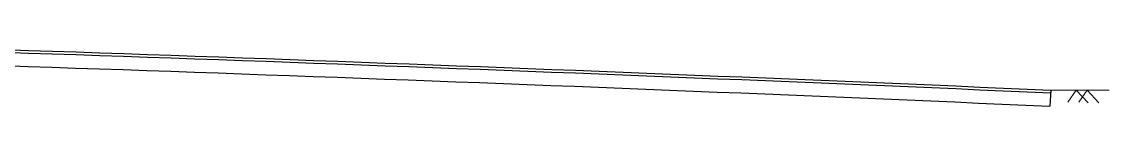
# Model space of a CAD drawing. Header units: millimetres. Extents: x 1231188 to 3899118, y -5478610 to -489530.
# Drawn here: x 3162717 to 3183011, y -2916783 to -2915450 of the extents above; entities that cross this region are included whole.
import ezdxf

# ---------------------------------------------------------------- set-up
doc = ezdxf.new("R2010")
doc.units = ezdxf.units.MM
doc.header["$LTSCALE"] = 25
doc.header["$MEASUREMENT"] = 0
doc.layers.add('COLUMN', color=1, linetype='Continuous', lineweight=25)
doc.layers.add('HOUSEP1', color=7, linetype='Continuous', lineweight=15)

msp = doc.modelspace()

# ---------------------------------------------------------------- linework, layer by layer
at = {"layer": 'COLUMN', "color": 8, "lineweight": -2, "ltscale": 100}
msp.add_line((3181923.93982, -2916483.45924, 8280.3117), (3181900.37761, -2916782.70978, 8280.3117), dxfattribs=at)
at = {"layer": 'COLUMN', "color": 8, "lineweight": -2, "ltscale": 100, "elevation": 4140.15585}
for points in [[(3153523.63802, -2915449.6035, -0.0039380277), (3181923.93982, -2916483.45924, -0.0039367837)], [(3153523.63802, -2915499.62383, -0.0039375923), (3181920.01279, -2916533.33433, -0.003921857)], [(3153523.63802, -2915749.72549, -0.0039354148), (3181900.37761, -2916782.70978, -0.0039196773)]]:
    msp.add_lwpolyline(points, format="xyb", dxfattribs=at)
at = {"layer": 'HOUSEP1', "ltscale": 100}
for p, q in [((3181923.93982, -2916483.45924, 4140.15585), (3183011.10376, -2916483.45924, 4140.15585)), ((3182395.79045, -2916483.45924), (3182241.25396, -2916708.1123)), ((3182395.79045, -2916483.45924), (3182617.63503, -2916718.50311)), ((3182597.36468, -2916483.45924), (3182442.82819, -2916708.1123)), ((3182597.36468, -2916483.45924), (3182819.20926, -2916718.50311))]:
    msp.add_line(p, q, dxfattribs=at)

doc.saveas('drawing.dxf')
